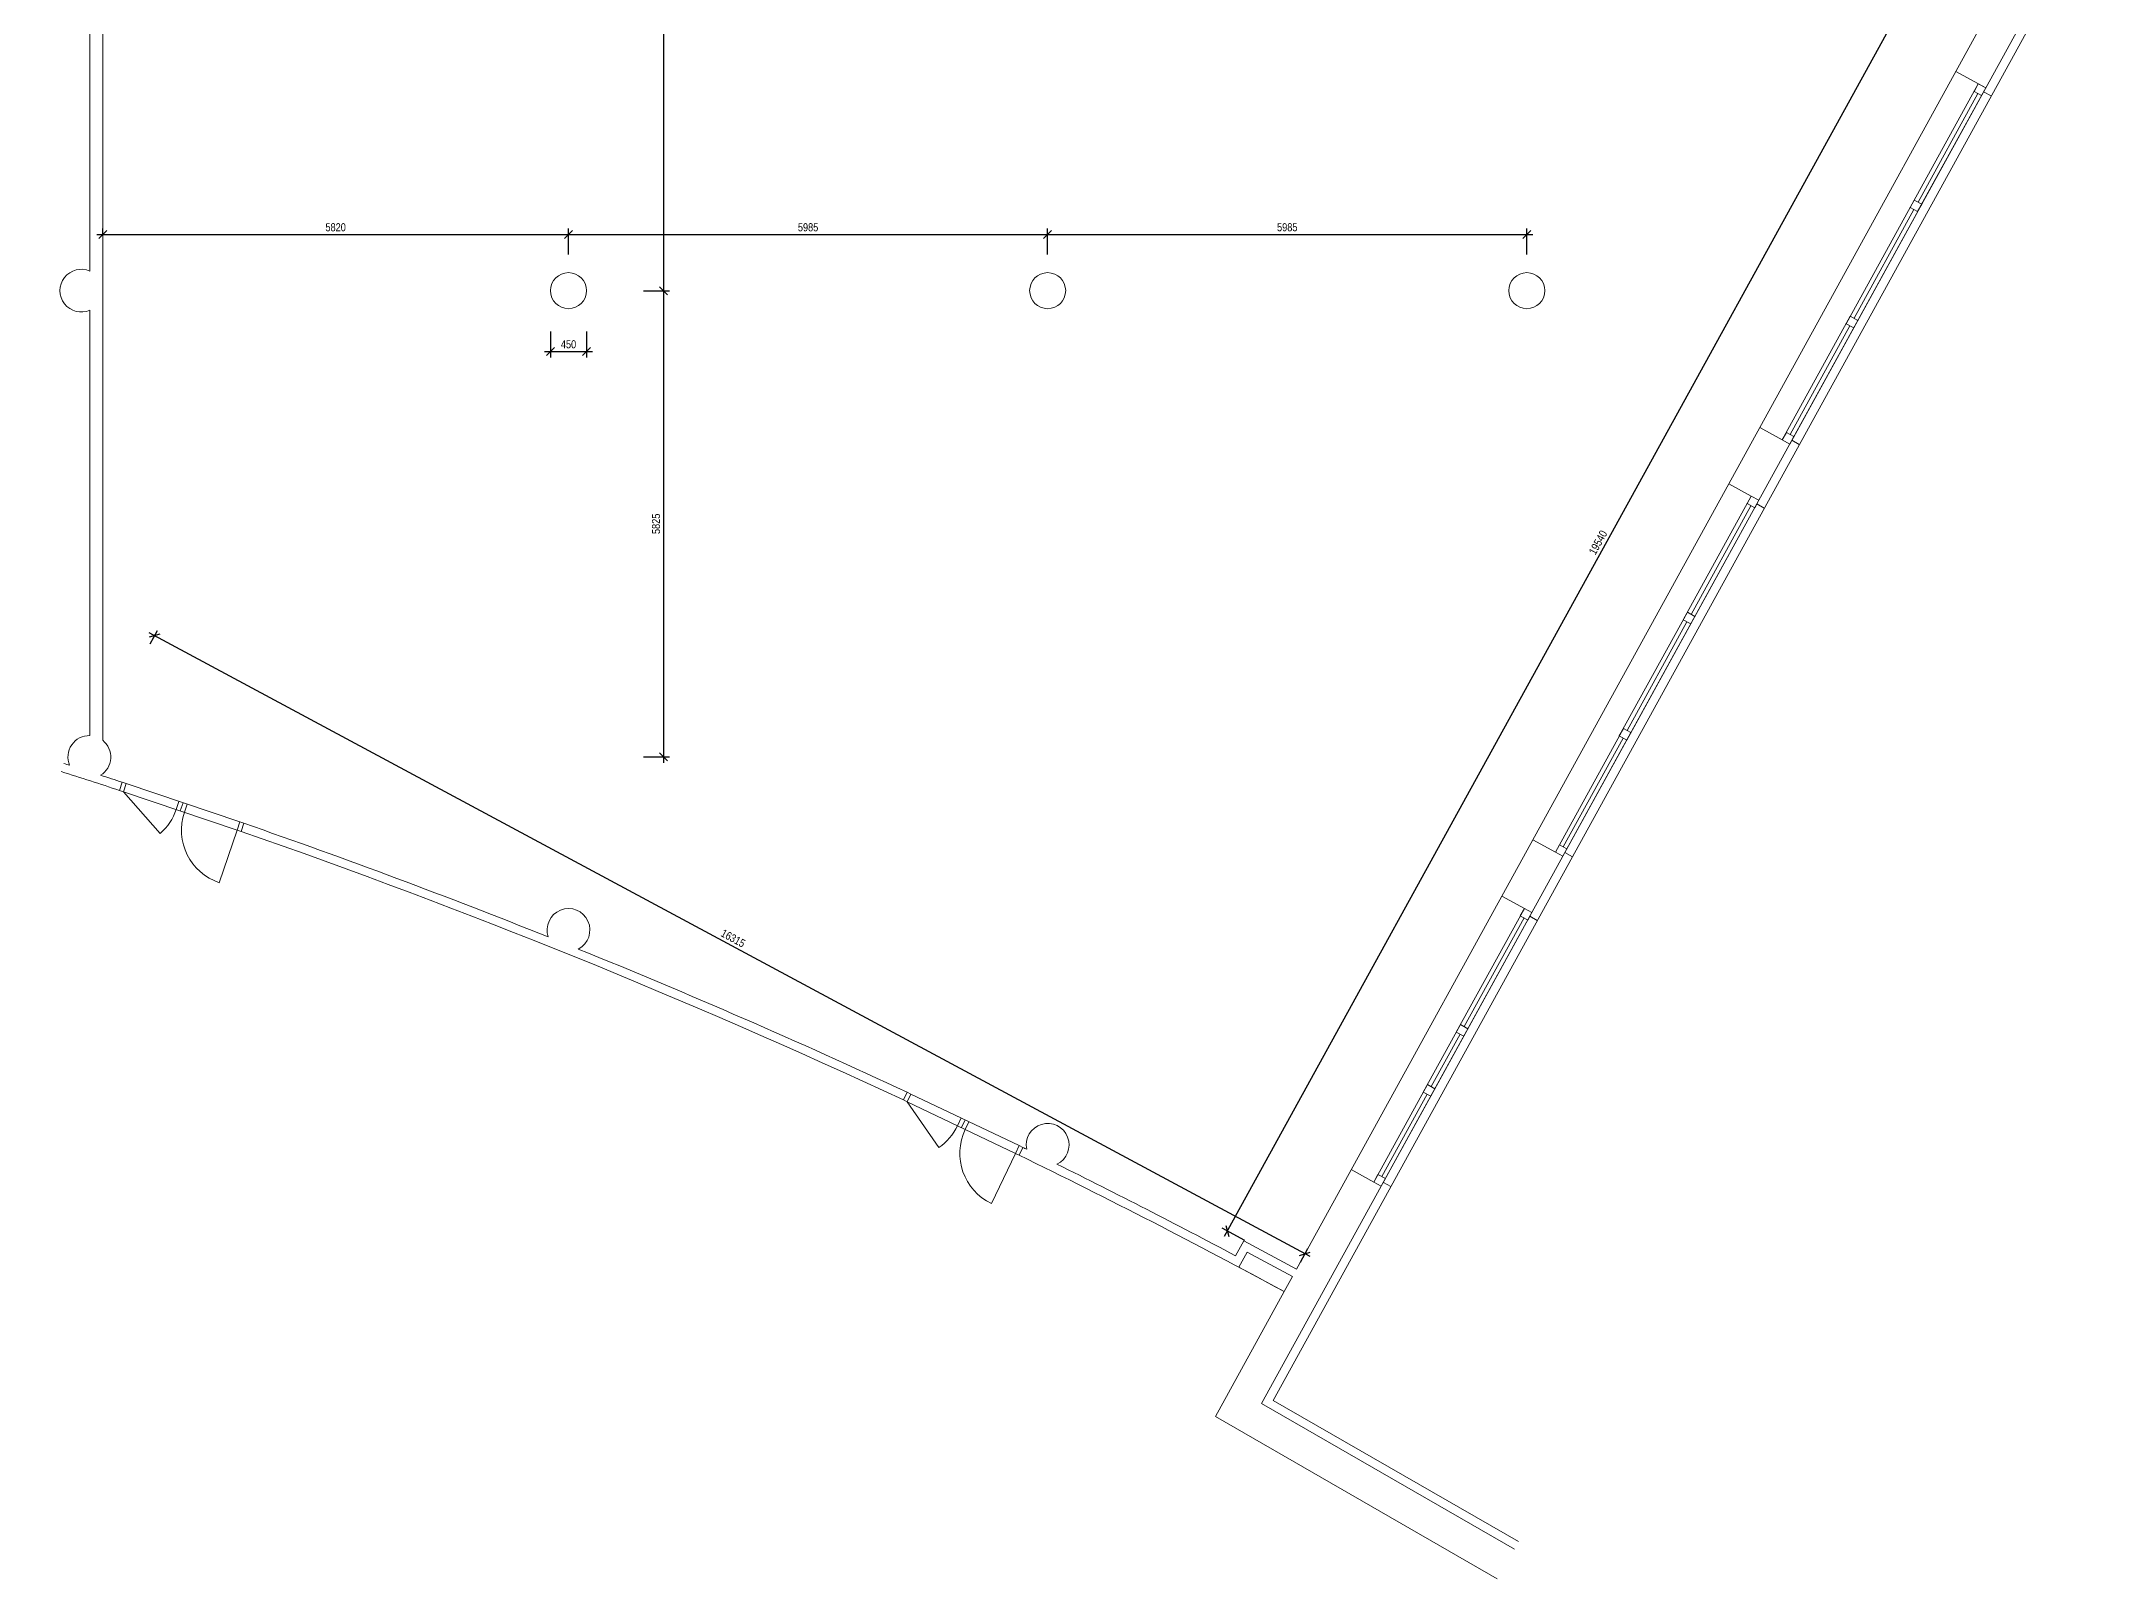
# Model space of a CAD drawing. Header units: millimetres. Extents: x -685 to 53218, y -11849 to 27902.
# Drawn here: x 25282 to 51100, y -11849 to 7360 of the extents above; entities that cross this region are included whole.
import ezdxf

# ---------------------------------------------------------------- set-up
doc = ezdxf.new("R2010")
doc.units = ezdxf.units.MM
for name, color, linetype, lineweight in [('__okna dvere', 7, 'Continuous', 9), ('_kóty', 7, 'Continuous', 5), ('Konštrukcie', 7, 'Continuous', 15)]:
    doc.layers.add(name, color=color, linetype=linetype, lineweight=lineweight)
doc.styles.add('PDF Arial', font='ARIALN.TTF')
doc.dimstyles.new('1.50 int', dxfattribs={"dimscale": 50, "dimtxt": 2, "dimasz": 2, "dimexe": 1.5, "dimexo": 2, "dimgap": 0.5, "dimtad": 1, "dimrnd": 5, "dimzin": 9, "dimtxsty": 'PDF Arial', "dimblk": 'OBLIQUE', "dimcen": 10, "dimdle": 1.5, "dimadec": 0, "dimazin": 0, "dimtfac": 1, "dimtmove": 1, "dimatfit": 3, "dimldrblk": 'OBLIQUE', "dimfxl": 5, "dimfxlon": 1, "dimarcsym": 0})

# ---------------------------------------------------------------- blocks, each defined once
blk = doc.blocks.new('*U18')
for points in [[(0, 0), (100, 0), (100, 100), (0, 100)], [(0, 0), (1650, 0), (1650, 100), (0, 100)], [(1550, 0), (1650, 0), (1650, 100), (1550, 100)]]:
    blk.add_lwpolyline(points, close=True)
blk.add_lwpolyline([(1550, 50), (100, 50)])
blk = doc.blocks.new('*U19')
for points in [[(0, 0), (100, 0), (100, 100), (0, 100)], [(0, 0), (900, 0), (900, 100), (0, 100)], [(800, 0), (900, 0), (900, 100), (800, 100)]]:
    blk.add_lwpolyline(points, close=True)
blk.add_lwpolyline([(800, 50), (100, 50)])
blk = doc.blocks.new('*U20')
for points in [[(0, 0), (100, 0), (100, 100), (0, 100)], [(0, 0), (1300, 0), (1300, 100), (0, 100)], [(1200, 0), (1300, 0), (1300, 100), (1200, 100)]]:
    blk.add_lwpolyline(points, close=True)
blk.add_lwpolyline([(1200, 50), (100, 50)])
blk = doc.blocks.new('_Oblique')
at = {"color": 0, "linetype": 'ByBlock', "lineweight": -2}
blk.add_line((-0.5, -0.5), (0.5, 0.5), dxfattribs=at)
blk = doc.blocks.new('*D88')
at = {"layer": '_kóty', "color": 0, "lineweight": -2, "transparency": 16777216}
for p, q in [((25974, 4945), (31944, 4945)), ((26049, 4945), (26049, 5020)), ((31869, 4695), (31869, 5020))]:
    blk.add_line(p, q, dxfattribs=at)
at = {"layer": 'Defpoints', "color": 0, "transparency": 16777216}
for p in [(31869, 4945), (26049, 4883), (31869, 4244)]:
    blk.add_point(p, dxfattribs=at)
at = {"layer": '_kóty', "color": 0, "lineweight": -2, "transparency": 16777216, "xscale": 100, "yscale": 100, "zscale": 100, "rotation": 180}
blk.add_blockref('_Oblique', (26049, 4945), dxfattribs=at)
at = {"layer": '_kóty', "color": 0, "lineweight": -2, "transparency": 16777216, "xscale": 100, "yscale": 100, "zscale": 100}
blk.add_blockref('_Oblique', (31869, 4945), dxfattribs=at)
at = {"layer": '_kóty', "color": 0, "transparency": 16777216, "insert": (28959, 5036), "char_height": 100, "attachment_point": 5, "style": 'PDF Arial', "bg_fill": 3, "box_fill_scale": 1.1, "bg_fill_color": 256, "bg_fill_true_color": 13158600, "bg_fill_transparency": 0}
blk.add_mtext('5820', dxfattribs=at)
blk = doc.blocks.new('*D89')
at = {"layer": '_kóty', "color": 0, "lineweight": -2, "transparency": 16777216}
for p, q in [((31794, 4945), (37930, 4945)), ((31869, 4695), (31869, 5020)), ((37855, 4695), (37855, 5020))]:
    blk.add_line(p, q, dxfattribs=at)
at = {"layer": 'Defpoints', "color": 0, "transparency": 16777216}
for p in [(37855, 4945), (31869, 4244), (37855, 4244)]:
    blk.add_point(p, dxfattribs=at)
at = {"layer": '_kóty', "color": 0, "lineweight": -2, "transparency": 16777216, "xscale": 100, "yscale": 100, "zscale": 100, "rotation": 180}
blk.add_blockref('_Oblique', (31869, 4945), dxfattribs=at)
at = {"layer": '_kóty', "color": 0, "lineweight": -2, "transparency": 16777216, "xscale": 100, "yscale": 100, "zscale": 100}
blk.add_blockref('_Oblique', (37855, 4945), dxfattribs=at)
at = {"layer": '_kóty', "color": 0, "transparency": 16777216, "insert": (34862, 5036), "char_height": 100, "attachment_point": 5, "style": 'PDF Arial', "bg_fill": 3, "box_fill_scale": 1.1, "bg_fill_color": 256, "bg_fill_true_color": 13158600, "bg_fill_transparency": 0}
blk.add_mtext('5985', dxfattribs=at)
blk = doc.blocks.new('*D90')
at = {"layer": '_kóty', "color": 0, "lineweight": -2, "transparency": 16777216}
for p, q in [((37780, 4945), (43917, 4945)), ((37855, 4695), (37855, 5020)), ((43842, 4695), (43842, 5020))]:
    blk.add_line(p, q, dxfattribs=at)
at = {"layer": 'Defpoints', "color": 0, "transparency": 16777216}
for p in [(43842, 4945), (37855, 4244), (43842, 4244)]:
    blk.add_point(p, dxfattribs=at)
at = {"layer": '_kóty', "color": 0, "lineweight": -2, "transparency": 16777216, "xscale": 100, "yscale": 100, "zscale": 100, "rotation": 180}
blk.add_blockref('_Oblique', (37855, 4945), dxfattribs=at)
at = {"layer": '_kóty', "color": 0, "lineweight": -2, "transparency": 16777216, "xscale": 100, "yscale": 100, "zscale": 100}
blk.add_blockref('_Oblique', (43842, 4945), dxfattribs=at)
at = {"layer": '_kóty', "color": 0, "transparency": 16777216, "insert": (40849, 5036), "char_height": 100, "attachment_point": 5, "style": 'PDF Arial', "bg_fill": 3, "box_fill_scale": 1.1, "bg_fill_color": 256, "bg_fill_true_color": 13158600, "bg_fill_transparency": 0}
blk.add_mtext('5985', dxfattribs=at)
blk = doc.blocks.new('*D91')
at = {"layer": '_kóty', "color": 0, "lineweight": -2, "transparency": 16777216}
for p, q in [((31644, 3733), (31644, 3408)), ((32094, 3733), (32094, 3408)), ((31569, 3483), (32169, 3483))]:
    blk.add_line(p, q, dxfattribs=at)
at = {"layer": 'Defpoints', "color": 0, "transparency": 16777216}
for p in [(31644, 4244), (32094, 4244)]:
    blk.add_point(p, dxfattribs=at)
at = {"layer": '_kóty', "color": 0, "lineweight": -2, "transparency": 16777216, "xscale": 100, "yscale": 100, "zscale": 100, "rotation": 180}
blk.add_blockref('_Oblique', (31644, 3483), dxfattribs=at)
at = {"layer": '_kóty', "color": 0, "lineweight": -2, "transparency": 16777216, "xscale": 100, "yscale": 100, "zscale": 100}
blk.add_blockref('_Oblique', (32094, 3483), dxfattribs=at)
at = {"layer": '_kóty', "color": 0, "transparency": 16777216, "insert": (31869, 3574), "char_height": 100, "attachment_point": 5, "style": 'PDF Arial', "bg_fill": 3, "box_fill_scale": 1.1, "bg_fill_color": 256, "bg_fill_true_color": 13158600, "bg_fill_transparency": 0}
blk.add_mtext('450', dxfattribs=at)
at = {"layer": 'Defpoints', "color": 0, "transparency": 16777216}
blk.add_point((32094, 3483), dxfattribs=at)
blk = doc.blocks.new('*D92')
at = {"layer": '_kóty', "color": 0, "lineweight": -2, "transparency": 16777216}
for p, q in [((33304, 11728), (32979, 11728)), ((33054, 11803), (33054, 4169)), ((32804, 4244), (33129, 4244))]:
    blk.add_line(p, q, dxfattribs=at)
at = {"layer": 'Defpoints', "color": 0, "transparency": 16777216}
for p in [(35171, 11728), (31269, 4244), (33054, 4244)]:
    blk.add_point(p, dxfattribs=at)
at = {"layer": '_kóty', "color": 0, "lineweight": -2, "transparency": 16777216, "xscale": 100, "yscale": 100, "zscale": 100}
for p, rotation in [((33054, 11728), 90), ((33054, 4244), 270)]:
    blk.add_blockref('_Oblique', p, dxfattribs=dict(at, rotation=rotation))
at = {"layer": '_kóty', "color": 0, "transparency": 16777216, "insert": (32962, 7986), "char_height": 100, "attachment_point": 5, "rotation": 90, "style": 'PDF Arial', "bg_fill": 3, "box_fill_scale": 1.1, "bg_fill_color": 256, "bg_fill_true_color": 13158600, "bg_fill_transparency": 0}
blk.add_mtext('7485', dxfattribs=at)
blk = doc.blocks.new('*D93')
at = {"layer": '_kóty', "color": 0, "lineweight": -2, "transparency": 16777216}
for p, q in [((32804, 4244), (33129, 4244)), ((33054, 4319), (33054, -1657)), ((32804, -1582), (33129, -1582))]:
    blk.add_line(p, q, dxfattribs=at)
at = {"layer": 'Defpoints', "color": 0, "transparency": 16777216}
for p in [(31269, 4244), (25282, -1582), (33054, -1582)]:
    blk.add_point(p, dxfattribs=at)
at = {"layer": '_kóty', "color": 0, "lineweight": -2, "transparency": 16777216, "xscale": 100, "yscale": 100, "zscale": 100}
for p, rotation in [((33054, 4244), 90), ((33054, -1582), 270)]:
    blk.add_blockref('_Oblique', p, dxfattribs=dict(at, rotation=rotation))
at = {"layer": '_kóty', "color": 0, "transparency": 16777216, "insert": (32962, 1331), "char_height": 100, "attachment_point": 5, "rotation": 90, "style": 'PDF Arial', "bg_fill": 3, "box_fill_scale": 1.1, "bg_fill_color": 256, "bg_fill_true_color": 13158600, "bg_fill_transparency": 0}
blk.add_mtext('5825', dxfattribs=at)
blk = doc.blocks.new('*D95')
at = {"layer": '_kóty', "color": 0, "lineweight": -2, "transparency": 16777216}
for p, q in [((40064, -7570), (49558, 9679)), ((49741, 9493), (49457, 9649)), ((40320, -7625), (40035, -7469))]:
    blk.add_line(p, q, dxfattribs=at)
at = {"layer": 'Defpoints', "color": 0, "transparency": 16777216}
for p in [(49522, 9613), (50387, 9137), (40965, -7981)]:
    blk.add_point(p, dxfattribs=at)
at = {"layer": '_kóty', "color": 0, "lineweight": -2, "transparency": 16777216, "xscale": 100, "yscale": 100, "zscale": 100}
for p, rotation in [((49522, 9613), 61.17162973385025), ((40101, -7505), 241.1716297338503)]:
    blk.add_blockref('_Oblique', p, dxfattribs=dict(at, rotation=rotation))
at = {"layer": '_kóty', "color": 0, "transparency": 16777216, "insert": (44732, 1098), "char_height": 100, "attachment_point": 5, "rotation": 61.1716, "style": 'PDF Arial', "bg_fill": 3, "box_fill_scale": 1.1, "bg_fill_color": 256, "bg_fill_true_color": 13158600, "bg_fill_transparency": 0}
blk.add_mtext('19540', dxfattribs=at)
blk = doc.blocks.new('*D96')
at = {"layer": '_kóty', "color": 0, "lineweight": -2, "transparency": 16777216}
for p, q in [((41134, -7824), (26630, -31)), ((26640, -170), (26732, 0)), ((41013, -7893), (41104, -7723))]:
    blk.add_line(p, q, dxfattribs=at)
at = {"layer": 'Defpoints', "color": 0, "transparency": 16777216}
for p in [(26593, -258), (26696, -66), (40965, -7981)]:
    blk.add_point(p, dxfattribs=at)
at = {"layer": '_kóty', "color": 0, "lineweight": -2, "transparency": 16777216, "xscale": 100, "yscale": 100, "zscale": 100}
for p, rotation in [((26696, -66), 151.7497195265718), ((41068, -7789), 331.7497195265719)]:
    blk.add_blockref('_Oblique', p, dxfattribs=dict(at, rotation=rotation))
at = {"layer": '_kóty', "color": 0, "transparency": 16777216, "insert": (33925, -3847), "char_height": 100, "attachment_point": 5, "rotation": 331.7497, "style": 'PDF Arial', "bg_fill": 3, "box_fill_scale": 1.1, "bg_fill_color": 256, "bg_fill_true_color": 13158600, "bg_fill_transparency": 0}
blk.add_mtext('16315', dxfattribs=at)

msp = doc.modelspace()

# ---------------------------------------------------------------- linework, layer by layer
at = {"layer": '__okna dvere'}
for p, q in [((26309.161, -2016.255), (26258.509, -1999.176)), ((26292.666, -1897.873), (26343.318, -1914.952)), ((26343.318, -1914.952), (26309.161, -2016.255)), ((27727.407, -2494.458), (26309.161, -2016.255)), ((27761.564, -2393.154), (26343.318, -1914.952)), ((27727.407, -2494.458), (27761.564, -2393.154)), ((27778.059, -2511.536), (27727.407, -2494.458)), ((27761.564, -2393.154), (27812.216, -2410.233)), ((36101.621, -5889.799), (36053.377, -5866.78)), ((36099.414, -5770.293), (36147.658, -5793.312)), ((36147.658, -5793.312), (36101.621, -5889.799)), ((37452.433, -6534.319), (36101.621, -5889.799)), ((37498.47, -6437.832), (36147.658, -5793.312)), ((37452.433, -6534.319), (37498.47, -6437.832)), ((37498.47, -6437.832), (37546.714, -6460.851)), ((37500.676, -6557.337), (37452.433, -6534.319))]:
    msp.add_line(p, q, dxfattribs=at)
for points in [[(26309.161, -2016.255), (26768.402, -2537.768, 0.131652498), (26967.632, -2238.278)], [(27727.407, -2494.458), (27505.384, -3152.929, -0.414213562), (27068.935, -2272.435)], [(36101.621, -5889.799), (36495.139, -6462.531, 0.131652498), (36728.784, -6189.04)], [(37452.433, -6534.319), (37153.192, -7161.482, -0.414213562), (36825.27, -6235.077)]]:
    msp.add_lwpolyline(points, format="xyb", dxfattribs=at)
for points in [[(26967.632, -2238.278), (27001.789, -2136.974)], [(27018.284, -2255.356), (27052.441, -2154.053)], [(27068.935, -2272.435), (27103.093, -2171.132)], [(36728.784, -6189.04), (36774.821, -6092.553)], [(36777.027, -6212.059), (36823.064, -6115.572)], [(36825.27, -6235.077), (36871.307, -6138.591)]]:
    msp.add_lwpolyline(points, dxfattribs=at)
at = {"layer": 'Konštrukcie'}
for p, q in [((25888.639, 11139.889), (25888.639, 4489.348)), ((26048.999, 11139.889), (26048.999, -1373.578)), ((25888.639, 3999.439), (25888.639, -1314.855))]:
    msp.add_line(p, q, dxfattribs=at)
for points in [[(40528.276, -9661.319), (50956.987, 9286.205), (47182.524, 11633.619)], [(40672.524, -9620.954), (51099.52, 9323.456), (47306.786, 11682.233)], [(40965.181, -7980.675), (50386.853, 9137.2), (46590.797, 11498.043)], [(49201.222, 6983.073), (49575.853, 6776.876)], [(49550.078, 6730.047), (49643.736, 6678.498)], [(47033.609, 2379.683), (46752.636, 2534.331)], [(47153.042, 2374.963), (47246.699, 2323.414)], [(46646.99, 1677.25), (46366.017, 1831.898)], [(46714.874, 1578.872), (46808.531, 1527.323)], [(26292.666, -1897.873), (26259.389, -1999.469)], [(27812.346, -2410.277), (27777.222, -2511.249)], [(44198.405, -2771.492), (43917.431, -2616.844)], [(44317.837, -2776.212), (44411.495, -2827.761)], [(43811.786, -3473.925), (43530.813, -3319.277)], [(43879.669, -3572.303), (43973.327, -3623.852)], [(41930.241, -6892.431), (41649.268, -6737.784)], [(42049.673, -6897.152), (42143.331, -6948.701)], [(40202.616, -7814.164), (40305.936, -7626.446)], [(40305.936, -7626.446), (40965.181, -7980.675)], [(40245.458, -7958.037), (40348.562, -7770.712)], [(40245.458, -7958.037), (40810.525, -8261.662)], [(40348.562, -7770.712), (40913.629, -8074.338)], [(39951.285, -9822.783), (40810.525, -8261.662)], [(40810.525, -8261.662), (40913.629, -8074.338)], [(40528.276, -9661.319), (43686.69, -11477.813)], [(40672.524, -9620.954), (43739.988, -11385.14)], [(39951.285, -9822.783), (43473.494, -11848.506)]]:
    msp.add_lwpolyline(points, dxfattribs=at)
for points in [[(25530.888, -1764.72, -0.002178805), (26259.389, -1999.469, -0.002178805)], [(25563.233, -1662.823, -0.00021536), (25635.419, -1685.772, -0.00021536)], [(26021.679, -1809.732, -0.000810198), (26292.666, -1897.873, -0.000810198)], [(31989.692, -3981.249, -0.012745923), (36099.414, -5770.293), (36054.259, -5867.196, 0.025441295), (27777.222, -2511.249)], [(27812.346, -2410.277, -0.011545818), (31616.078, -3830.809)], [(37593.94, -6483.932, 0.000149264), (37546.774, -6460.879), (37499.859, -6556.942, -0.0106015), (40810.525, -8261.662)], [(37970.514, -6669.237, -0.007132816), (40202.616, -7814.164, -0.007132816)]]:
    msp.add_lwpolyline(points, format="xyb", dxfattribs=at)
for centre in [(31868.519, 4244.393), (37855.306, 4244.393), (43842.093, 4244.393)]:
    msp.add_circle(centre, 225, dxfattribs=at)
for centre, start, end in [((25781.732, 4244.393), 66.4218215, 293.5781785), ((25881.732, -1582.033), 88.5191577, 202.8391342), ((25881.732, -1582.033), 301.5755705, 51.2559341), ((31868.519, -3743.029), 296.9606058, 199.1739154), ((37855.306, -6428.075), 295.5349649, 192.0632638)]:
    msp.add_arc(centre, 267.267, start, end, dxfattribs=at)

# ---------------------------------------------------------------- block references
at = {"layer": '__okna dvere', "xscale": 1.069069069069, "yscale": 1.069069069069, "zscale": 1.069069069069, "rotation": 241.1716297338571}
for name, p in [('*U18', (49482.195, 6828.425)), ('*U18', (48683.183, 5376.73)), ('*U18', (47884.171, 3925.036)), ('*U18', (46646.99, 1677.25)), ('*U18', (45847.978, 225.555)), ('*U18', (45048.966, -1226.139)), ('*U18', (43811.786, -3473.925)), ('*U19', (43012.773, -4925.619)), ('*U20', (42600.38, -5674.881))]:
    msp.add_blockref(name, p, dxfattribs=at)

# ---------------------------------------------------------------- next in the draw order: dimensions: what is measured, and where the dimension line sits
at = {"layer": '_kóty'}
dim = msp.add_linear_dim(base=(31868.519, 4944.619), p1=(26048.999, 4883.155), p2=(31868.519, 4244.393), dimstyle='1.50 int', override={"dimgap": 0.8, "dimtfill": 1}, dxfattribs=at)
dim.commit()
dim.dimension.update_dxf_attribs({"geometry": '*D88', "text_midpoint": (28958.759, 5035.676)})

# ---------------------------------------------------------------- next in the draw order: dimensions: what is measured, and where the dimension line sits
dim = msp.add_linear_dim(base=(37855.306, 4944.619), p1=(31868.519, 4244.393), p2=(37855.306, 4244.393), dimstyle='1.50 int', override={"dimgap": 0.8, "dimtfill": 1}, dxfattribs=at)
dim.commit()
dim.dimension.update_dxf_attribs({"geometry": '*D89', "text_midpoint": (34861.912, 5035.676)})

# ---------------------------------------------------------------- next in the draw order: dimensions: what is measured, and where the dimension line sits
for base, p1, p2, picture, middle in [((43842.093, 4944.619), (37855.306, 4244.393), (43842.093, 4244.393), '*D90', (40848.699, 5035.676)), ((32093.519, 3482.675), (31643.519, 4244.393), (32093.519, 4244.393), '*D91', (31868.519, 3573.732))]:
    dim = msp.add_linear_dim(base=base, p1=p1, p2=p2, dimstyle='1.50 int', override={"dimgap": 0.8, "dimtfill": 1}, dxfattribs=at)
    dim.commit()
    dim.dimension.update_dxf_attribs({"geometry": picture, "text_midpoint": middle})

# ---------------------------------------------------------------- next in the draw order: dimensions: what is measured, and where the dimension line sits
dim = msp.add_linear_dim(base=(33053.547, 4244.393), p1=(35170.621, 11727.877), p2=(31268.519, 4244.393), angle=90, dimstyle='1.50 int', override={"dimgap": 0.8, "dimtmove": 2, "dimtfill": 1}, dxfattribs=at)
dim.commit()
dim.dimension.update_dxf_attribs({"geometry": '*D92', "text_midpoint": (32962.49, 7986.135)})
dim = msp.add_aligned_dim(p1=(40965.181, -7980.675), p2=(50386.853, 9137.2), distance=986.937, dimstyle='1.50 int', override={"dimgap": 0.8, "dimtfill": 1}, dxfattribs=at)
dim.commit()
dim.dimension.update_dxf_attribs({"geometry": '*D95', "text_midpoint": (44731.62, 1098.058)})

# ---------------------------------------------------------------- next in the draw order: dimensions: what is measured, and where the dimension line sits
dim = msp.add_linear_dim(base=(33053.547, -1582.033), p1=(31268.519, 4244.393), p2=(25281.732, -1582.033), angle=90, dimstyle='1.50 int', override={"dimgap": 0.8, "dimtmove": 2, "dimtfill": 1}, dxfattribs=at)
dim.commit()
dim.dimension.update_dxf_attribs({"geometry": '*D93', "text_midpoint": (32962.49, 1331.18)})

# ---------------------------------------------------------------- next in the draw order: dimensions: what is measured, and where the dimension line sits
dim = msp.add_aligned_dim(p1=(40965.181, -7980.675), p2=(26593.076, -258.174), distance=-217.885, dimstyle='1.50 int', override={"dimgap": 0.8, "dimtmove": 2, "dimtfill": 1}, dxfattribs=at)
dim.commit()
dim.dimension.update_dxf_attribs({"geometry": '*D96', "text_midpoint": (33925.358, -3847.281)})

doc.saveas('drawing.dxf')
